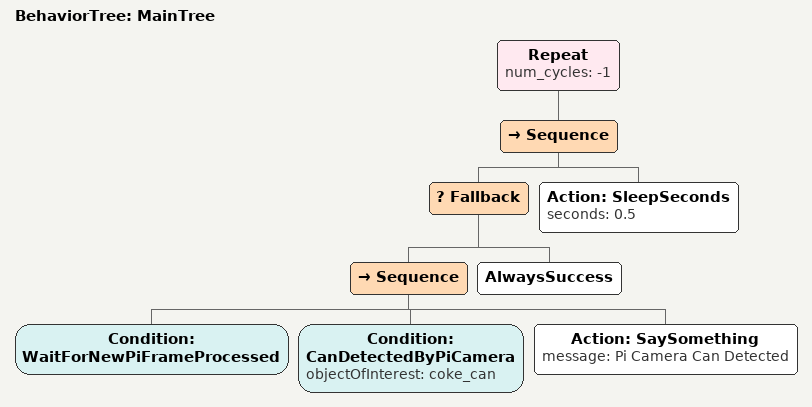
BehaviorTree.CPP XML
<root main_tree_to_execute="MainTree">
    <BehaviorTree ID="MainTree">
        <Repeat num_cycles="-1">
            <Sequence>
                <Fallback>
                    <Sequence>
                        <Condition ID="WaitForNewPiFrameProcessed" />
                        <Condition ID="CanDetectedByPiCamera" objectOfInterest="coke_can" />
                        <Action ID="SaySomething" message="Pi Camera Can Detected" />
                    </Sequence>
                    <AlwaysSuccess />
                </Fallback>
                <Action ID="SleepSeconds" seconds="0.5"/>
            </Sequence>
        </Repeat>
    </BehaviorTree>
</root>
